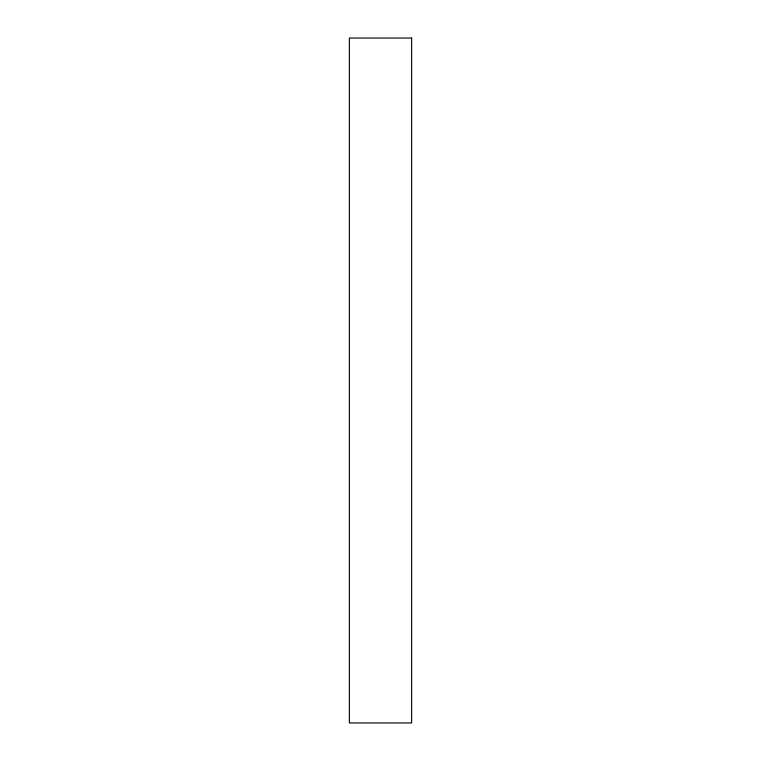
<?xml version="1.0" encoding="UTF-8"?>
<svg xmlns="http://www.w3.org/2000/svg" width="761" height="761" viewBox="0 0 761 761"><rect width="100%" height="100%" fill="white"/><g stroke="black" fill="none" stroke-linecap="round" stroke-linejoin="round"><path stroke-width="1.14" d="M411.634 38.05L349.366 38.05L349.366 722.95L411.634 722.95L411.634 38.05"/></g></svg>
